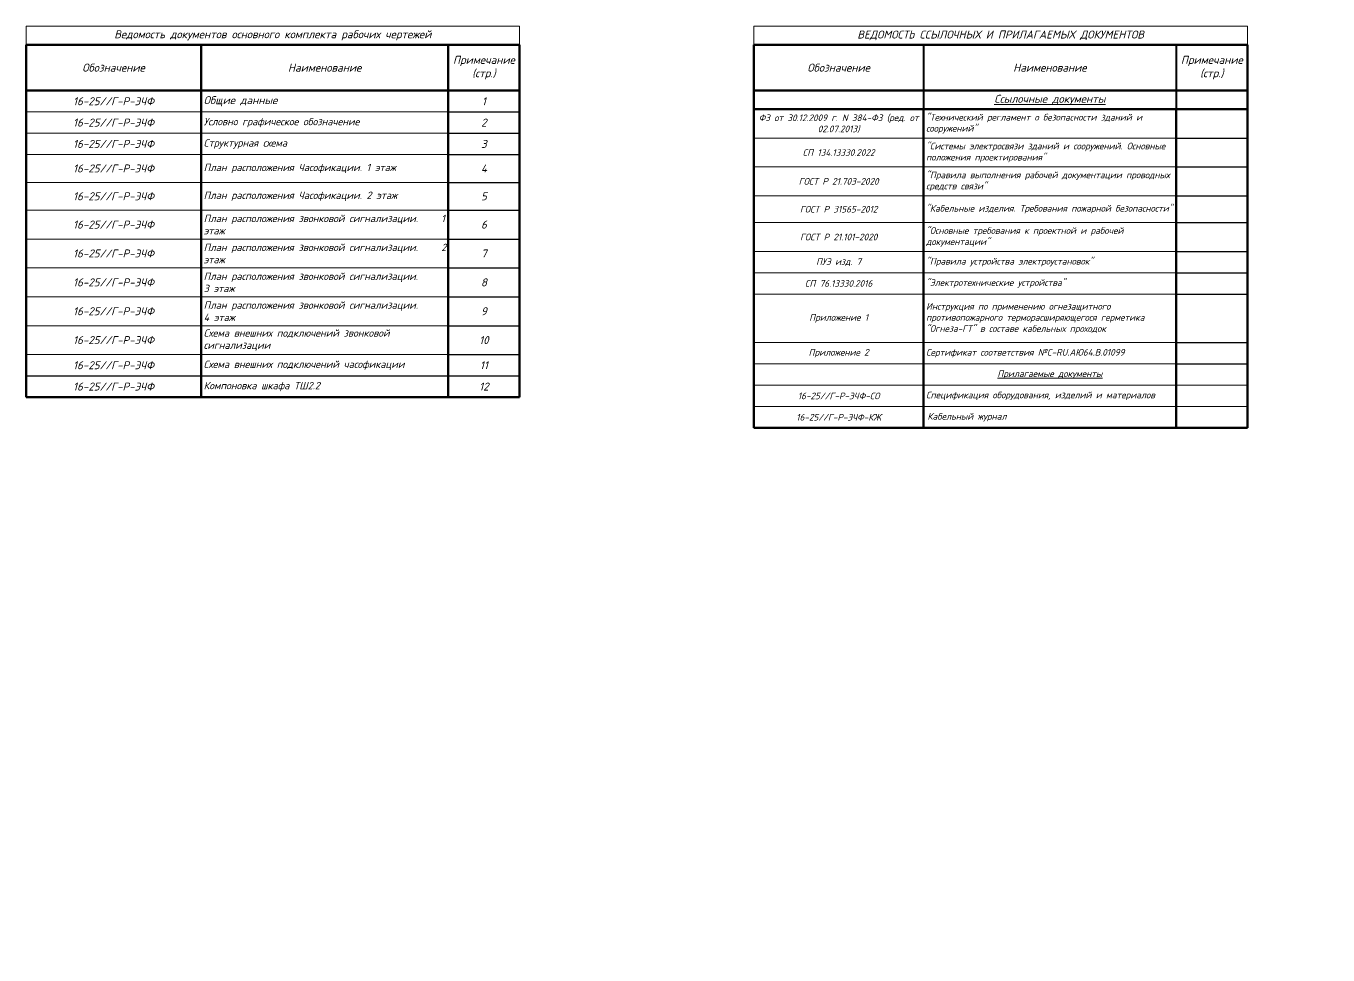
# Model space of a CAD drawing. Extents: x 69141456 to 70100388, y -33501327 to -33101377.
# Drawn here: x 69141456 to 69190259, y -33465963 to -33431134 of the extents above; entities that cross this region are included whole.
import ezdxf
from ezdxf import colors
from ezdxf.entities.mleader import LeaderData, LeaderLine
from ezdxf.math import Vec2, Vec3

# ---------------------------------------------------------------- set-up
doc = ezdxf.new("R2010")
doc.units = 0
doc.header["$LTSCALE"] = 100
doc.layers.get('Defpoints').update_dxf_attribs({"color": 42})
doc.layers.add('gss_.общий', color=7, linetype='Continuous', lineweight=20)
doc.layers.add('СС. Текст', color=7, linetype='Continuous')
doc.styles.add('ISOCPEUR', font='isocpeui.ttf', dxfattribs={"height": 250})

# ---------------------------------------------------------------- blocks, each defined once
blk = doc.blocks.new('*T72')
at = {"layer": 'Defpoints', "color": 8, "linetype": 'ByBlock', "lineweight": 0, "transparency": 16777216}
for p, q in [((0, 0), (18500, 0)), ((0, 0), (0, -700)), ((18500, 0), (18500, -700))]:
    blk.add_line(p, q, dxfattribs=at)
at = {"layer": 'gss_.общий', "color": 0, "linetype": 'ByBlock', "lineweight": 50, "transparency": 16777216}
for p, q in [((0, -700), (6559, -700)), ((0, -700), (0, -13918)), ((6559, -700), (6559, -13918)), ((15828, -700), (15828, -9069)), ((18500, -700), (18500, -13918)), ((0, -2420), (18500, -2420)), ((15828, -10152), (15828, -13918)), ((0, -13918), (18500, -13918))]:
    blk.add_line(p, q, dxfattribs=at)
at = {"layer": 'gss_.общий', "color": 0, "linetype": 'ByBlock', "lineweight": 60, "transparency": 16777216}
for p, q in [((6559, -700), (18500, -700)), ((15828, -9069), (15828, -10152))]:
    blk.add_line(p, q, dxfattribs=at)
at = {"layer": 'gss_.общий', "linetype": 'ByBlock', "lineweight": 20, "transparency": 16777216}
for p, q in [((0, -3220), (15828, -3220)), ((0, -4020), (15828, -4020)), ((0, -4820), (15828, -4820)), ((0, -5862), (15828, -5862)), ((0, -6903), (15828, -6903)), ((0, -7986), (15828, -7986)), ((0, -9069), (15828, -9069)), ((0, -10152), (15828, -10152)), ((0, -11235), (15828, -11235)), ((0, -12318), (15828, -12318))]:
    blk.add_line(p, q, dxfattribs=at)
at = {"layer": 'gss_.общий', "color": 0, "linetype": 'ByBlock', "lineweight": -2, "transparency": 16777216}
for p, q in [((15828, -3220), (18500, -3220)), ((15828, -4020), (18500, -4020)), ((15828, -4820), (18500, -4820)), ((15828, -5862), (18500, -5862)), ((15828, -6903), (18500, -6903)), ((15828, -7986), (18500, -7986)), ((15828, -9069), (18500, -9069)), ((15828, -10152), (18500, -10152)), ((15828, -11235), (18500, -11235)), ((15828, -12318), (18500, -12318)), ((0, -13118), (18500, -13118))]:
    blk.add_line(p, q, dxfattribs=at)
at = {"layer": 'gss_.общий', "color": 0, "lineweight": 20, "transparency": 16777216, "char_height": 300, "style": 'ISOCPEUR'}
for s, insert, width, attachment_point in [('{\\C256;Ведомость документов основного комплекта рабочих чертежей }', (9250, -350), 18200, 5), ('Обозначение', (3280, -1560), 6259.43, 5), ('Наименование', (11194, -1560), 8969, 5), ('Примечание\\P(стр.)', (17164, -1560), 2371.57, 5), ('16-25//Г-Р-ЭЧФ', (3280, -2820), 6359.43, 5), ('{\\fISOCPEUR|b0|i1|c204|p34;Общие данные}', (6659, -2820), 9069, 4), ('{\\C256;1}', (17164, -2820), 2371.57, 5), ('16-25//Г-Р-ЭЧФ', (3280, -3620), 6359.43, 5), ('{\\fISOCPEUR|b0|i1|c204|p34;\\H0.91667x;Условно графическое обозначение}', (6659, -3620), 9069, 4), ('{\\C256;2}', (17164, -3620), 2371.57, 5), ('16-25//Г-Р-ЭЧФ', (3280, -4420), 6359.43, 5), ('{\\fISOCPEUR|b0|i1|c204|p34;\\H0.91667x;Структурная схема}', (6659, -4420), 9069, 4), ('{\\C256;3}', (17164, -4420), 2371.57, 5), ('16-25//Г-Р-ЭЧФ', (3280, -5341), 6359.43, 5), ('{\\H0.91667x;План расположения Часофикации. 1 этаж}', (6659, -5341), 9069, 4), ('4', (17164, -5341), 2371.57, 5), ('16-25//Г-Р-ЭЧФ', (3280, -6383), 6359.43, 5), ('{\\H0.91667x;План расположения Часофикации. 2 этаж}', (6659, -6383), 9069, 4), ('5', (17164, -6383), 2371.57, 5), ('16-25//Г-Р-ЭЧФ', (3280, -7445), 6359.43, 5), ('{\\H0.91667x;План расположения звонковой сигнализации.     1 этаж}', (6659, -7445), 9069, 4), ('6', (17164, -7445), 2371.57, 5), ('{\\H0.91667x;План расположения звонковой сигнализации.     2 этаж}', (6659, -8528), 9069, 4), ('16-25//Г-Р-ЭЧФ', (3280, -8528), 6359.43, 5), ('7', (17164, -8528), 2371.57, 5), ('{\\H0.91667x;План расположения звонковой сигнализации.     3 этаж}', (6659, -9611), 9069, 4), ('16-25//Г-Р-ЭЧФ', (3280, -9611), 6359.43, 5), ('8', (17164, -9611), 2371.57, 5), ('16-25//Г-Р-ЭЧФ', (3280, -10694), 6359.43, 5), ('{\\H0.91667x;План расположения звонковой сигнализации.     4 этаж}', (6659, -10694), 9069, 4), ('9', (17164, -10694), 2371.57, 5), ('16-25//Г-Р-ЭЧФ', (3280, -11776), 6359.43, 5), ('{\\fISOCPEUR|b0|i1|c204|p34;\\H0.91667x;\\C256;Схема внешних подключений звонковой сигнализации}', (6659, -11776), 9069, 4), ('{\\C256;10}', (17164, -11776), 2371.57, 5), ('16-25//Г-Р-ЭЧФ', (3280, -12718), 6359.43, 5), ('{\\fISOCPEUR|b0|i1|c204|p34;\\H0.91667x;Схема внешних подключений часофикации}', (6659, -12718), 9069, 4), ('11', (17164, -12718), 2371.57, 5), ('16-25//Г-Р-ЭЧФ', (3280, -13518), 6359.43, 5), ('{\\H0.91667x;Компоновка шкафа ТШ2.2}', (6659, -13518), 9069, 4), ('12', (17164, -13518), 2371.57, 5)]:
    blk.add_mtext(s, dxfattribs=dict(at, insert=insert, width=width, attachment_point=attachment_point))
blk = doc.blocks.new('*T73')
at = {"layer": 'Defpoints', "color": 8, "linetype": 'ByBlock', "lineweight": 0, "transparency": 16777216}
for p, q in [((0, 0), (18500, 0)), ((0, 0), (0, -700)), ((18500, 0), (18500, -700))]:
    blk.add_line(p, q, dxfattribs=at)
at = {"layer": 'gss_.общий', "color": 0, "linetype": 'ByBlock', "lineweight": 50, "transparency": 16777216}
for p, q in [((0, -700), (6356, -700)), ((0, -700), (0, -15068)), ((18500, -700), (18500, -15068)), ((0, -2420), (18500, -2420)), ((0, -3120), (18500, -3120)), ((6356, -3120), (6356, -15068)), ((15835, -3120), (15835, -15068)), ((0, -15068), (18500, -15068))]:
    blk.add_line(p, q, dxfattribs=at)
at = {"layer": 'gss_.общий', "color": 0, "linetype": 'ByBlock', "lineweight": 60, "transparency": 16777216}
blk.add_line((6356, -700), (18500, -700), dxfattribs=at)
at = {"layer": 'gss_.общий', "color": 0, "linetype": 'ByBlock', "lineweight": 40, "transparency": 16777216}
for p, q in [((6356, -700), (6356, -3120)), ((15835, -700), (15835, -3120))]:
    blk.add_line(p, q, dxfattribs=at)
at = {"layer": 'gss_.общий', "linetype": 'ByBlock', "lineweight": 20, "transparency": 16777216}
for p, q in [((0, -4202), (15835, -4202)), ((0, -5283), (15835, -5283)), ((0, -6365), (15835, -6365)), ((0, -7371), (15835, -7371)), ((0, -8452), (15835, -8452)), ((0, -9252), (15835, -9252)), ((0, -10052), (15835, -10052)), ((0, -11868), (15835, -11868)), ((0, -12668), (15835, -12668)), ((0, -14268), (15835, -14268))]:
    blk.add_line(p, q, dxfattribs=at)
at = {"layer": 'gss_.общий', "color": 0, "linetype": 'ByBlock', "lineweight": -2, "transparency": 16777216}
for p, q in [((15835, -4202), (18500, -4202)), ((15835, -5283), (18500, -5283)), ((15835, -6365), (18500, -6365)), ((15835, -7371), (18500, -7371)), ((15835, -8452), (18500, -8452)), ((15835, -9252), (18500, -9252)), ((15835, -10052), (18500, -10052)), ((15835, -11868), (18500, -11868)), ((15835, -12668), (18500, -12668))]:
    blk.add_line(p, q, dxfattribs=at)
at = {"layer": 'gss_.общий', "color": 0, "linetype": 'ByBlock', "lineweight": 20, "transparency": 16777216}
for p, q in [((0, -13468), (18500, -13468)), ((15835, -14268), (18500, -14268))]:
    blk.add_line(p, q, dxfattribs=at)
at = {"layer": 'gss_.общий', "color": 0, "lineweight": 20, "transparency": 16777216, "style": 'ISOCPEUR'}
for s, insert, char_height, width, attachment_point in [('{\\C256;ВЕДОМОСТЬ ССЫЛОЧНЫХ И ПРИЛАГАЕМЫХ ДОКУМЕНТОВ}', (9250, -350), 300, 18200, 5), ('Обозначение', (3178, -1560), 300, 6055.88, 5), ('Наименование', (11095, -1560), 300, 9179.05, 5), ('Примечание\\P(стр.)', (17167, -1560), 300, 2365.06, 5), ('{\\L\\C256;Ссылочные документы}', (11095, -2770), 300, 9179.05, 5), ('{\\L\\C256;Прилагаемые документы}', (11095, -13068), 250, 9179.05, 5), ('{\\C256;Кабельный журнал}', (6506, -14668), 250, 9179.05, 4)]:
    blk.add_mtext(s, dxfattribs=dict(at, insert=insert, char_height=char_height, width=width, attachment_point=attachment_point))
at = {"layer": 'gss_.общий', "lineweight": 20, "transparency": 16777216, "char_height": 250, "style": 'ISOCPEUR'}
for s, insert, width, attachment_point in [('ФЗ от 30.12.2009 г. N 384-ФЗ (ред. от 02.07.2013)', (3178, -3661), 6155.88, 5), ('"Технический регламент о безопасности зданий и сооружений" ', (6456, -3661), 9279.05, 4), ('"Системы электросвязи зданий и сооружений. Основные положения проектирования"', (6456, -4743), 9279.05, 4), ('СП 134.13330.2022', (3178, -4743), 6155.88, 5), ('ГОСТ Р 21.703-2020', (3178, -5824), 6155.88, 5), ('"Правила выполнения рабочей документации проводных средств связи"', (6456, -5824), 9279.05, 4), ('ГОСТ Р 31565-2012', (3178, -6868), 6155.88, 5), ('"Кабельные изделия. Требования пожарной безопасности"', (6456, -6868), 9279.05, 4), ('ГОСТ Р 21.101-2020', (3178, -7911), 6155.88, 5), ('"Основные требования к проектной и рабочей документации"', (6456, -7911), 9279.05, 4), ('ПУЭ изд. 7', (3178, -8852), 6155.88, 5), ('"Правила устройства электроустановок"', (6456, -8852), 9279.05, 4), ('СП 76.13330.2016', (3178, -9652), 6155.88, 5), ('"Электротехнические устройства"', (6456, -9652), 9279.05, 4), ('Инструкция по применению огнезащитного противопожарного терморасширяющегося герметика "Огнеза-ГТ" в составе кабельных проходок', (6456, -10960), 9279.05, 4), ('Приложение 1', (3178, -10960), 6155.88, 5), ('Приложение 2', (3178, -12268), 6155.88, 5), ('Сертификат соответствия №C-RU.АЮ64.В.01099', (6456, -12268), 9279.05, 4), ('16-25//Г-Р-ЭЧФ-СО ', (3178, -13868), 6155.88, 5), ('Спецификация оборудования, изделий и материалов', (6456, -13868), 9279.05, 4), ('16-25//Г-Р-ЭЧФ-КЖ', (3178, -14668), 6155.88, 5)]:
    blk.add_mtext(s, dxfattribs=dict(at, insert=insert, width=width, attachment_point=attachment_point))

msp = doc.modelspace()

# ---------------------------------------------------------------- block references
for name, p in [('*T72', (69141455.5, -33431133.6)), ('*T73', (69168738.9, -33431133.6))]:
    msp.add_blockref(name, p)

# ---------------------------------------------------------------- leaders
at = {"layer": 'СС. Текст', "lineweight": 0}
ml = msp.add_multileader_mtext('Standard', dxfattribs=at)
ml.set_content('ЗС3.1', color=7, style='ISOCPEUR')
ml.set_leader_properties(color=256)
ml.build(insert=Vec2(0, 0))
ml.multileader.update_dxf_attribs({"text_left_attachment_type": 6, "text_right_attachment_type": 6, "dogleg_length": 0.1, "arrow_head_size": 0, "scale": 100})
ctx = ml.context
ctx.base_point, ctx.scale, ctx.char_height, ctx.arrow_head_size, ctx.landing_gap_size, ctx.plane_origin = Vec3(69301114.2, -33437527), 100, 250, 0, 0, Vec3(69300058.8, -33437945.5)
ctx.left_attachment, ctx.right_attachment, ctx.text_align_type = 6, 6, 1
notes = []
notes.append((ctx, [(1, (1, 1, 0), (69301929.2, -33437527), (-1, 0), 10, [(0, [(69302251.3, -33438076.4)], 0, [])])]))
ctx.mtext.insert, ctx.mtext.width, ctx.mtext.defined_height, ctx.mtext.alignment, ctx.mtext.flow_direction = Vec3(69301516.7, -33437227), 2756.185, 416.7, 2, 5
ml = msp.add_multileader_mtext('Standard', dxfattribs=at)
ml.set_content('ЗС2.3', color=7, style='ISOCPEUR')
ml.set_leader_properties(color=256)
ml.build(insert=Vec2(0, 0))
ml.multileader.update_dxf_attribs({"text_left_attachment_type": 6, "text_right_attachment_type": 6, "dogleg_length": 0.1, "arrow_head_size": 0, "scale": 100})
ctx = ml.context
ctx.base_point, ctx.scale, ctx.char_height, ctx.arrow_head_size, ctx.landing_gap_size, ctx.plane_origin = Vec3(69302494, -33446771.1), 100, 250, 0, 0, Vec3(69301478.9, -33447189.6)
ctx.left_attachment, ctx.right_attachment, ctx.text_align_type = 6, 6, 1
notes.append((ctx, [(1, (1, 1, 0), (69303349.3, -33446771.1), (-1, 0), 10, [(0, [(69304283.6, -33446543.9)], 0, [])])]))
ctx.mtext.insert, ctx.mtext.width, ctx.mtext.defined_height, ctx.mtext.alignment, ctx.mtext.flow_direction = Vec3(69302916.6, -33446471.1), 2756.185, 416.7, 2, 5
ml = msp.add_multileader_mtext('Standard', dxfattribs=at)
ml.set_content('ЗС2.2', color=7, style='ISOCPEUR')
ml.set_leader_properties(color=256)
ml.build(insert=Vec2(0, 0))
ml.multileader.update_dxf_attribs({"text_left_attachment_type": 6, "text_right_attachment_type": 6, "dogleg_length": 0.1, "arrow_head_size": 0, "scale": 100})
ctx = ml.context
ctx.base_point, ctx.scale, ctx.char_height, ctx.arrow_head_size, ctx.landing_gap_size, ctx.plane_origin = Vec3(69302493.8, -33447425.8), 100, 250, 0, 0, Vec3(69301478.9, -33447844.3)
ctx.left_attachment, ctx.right_attachment, ctx.text_align_type = 6, 6, 1
notes.append((ctx, [(1, (1, 1, 0), (69303349.3, -33447425.8), (-1, 0), 10, [(0, [(69303639.6, -33448151.8)], 0, [])])]))
ctx.mtext.insert, ctx.mtext.width, ctx.mtext.defined_height, ctx.mtext.alignment, ctx.mtext.flow_direction = Vec3(69302916.5, -33447125.8), 2756.185, 416.7, 2, 5
ml = msp.add_multileader_mtext('Standard', dxfattribs=at)
ml.set_content('ЗС2.1', color=7, style='ISOCPEUR')
ml.set_leader_properties(color=256)
ml.build(insert=Vec2(0, 0))
ml.multileader.update_dxf_attribs({"text_left_attachment_type": 6, "text_right_attachment_type": 6, "dogleg_length": 0.1, "arrow_head_size": 0, "scale": 100})
ctx = ml.context
ctx.base_point, ctx.scale, ctx.char_height, ctx.arrow_head_size, ctx.landing_gap_size, ctx.plane_origin = Vec3(69303148, -33449554.9), 100, 250, 0, 0, Vec3(69302092.6, -33449973.4)
ctx.left_attachment, ctx.right_attachment, ctx.text_align_type = 6, 6, 1
notes.append((ctx, [(1, (1, 1, 0), (69303962.9, -33449554.9), (-1, 0), 10, [(0, [(69304285.1, -33450104.3)], 0, [])])]))
ctx.mtext.insert, ctx.mtext.width, ctx.mtext.defined_height, ctx.mtext.alignment, ctx.mtext.flow_direction = Vec3(69303550.5, -33449254.9), 2756.185, 416.7, 2, 5
ml = msp.add_multileader_mtext('Standard', dxfattribs=at)
ml.set_content('ЗС1.3', color=7, style='ISOCPEUR')
ml.set_leader_properties(color=256)
ml.build(insert=Vec2(0, 0))
ml.multileader.update_dxf_attribs({"text_left_attachment_type": 6, "text_right_attachment_type": 6, "dogleg_length": 0.1, "arrow_head_size": 0, "scale": 100})
ctx = ml.context
ctx.base_point, ctx.scale, ctx.char_height, ctx.arrow_head_size, ctx.landing_gap_size, ctx.plane_origin = Vec3(69320525.9, -33456090.9), 100, 250, 0, 0, Vec3(69319458.9, -33456509.4)
ctx.left_attachment, ctx.right_attachment, ctx.text_align_type = 6, 6, 1
notes.append((ctx, [(1, (1, 1, 0), (69321329.3, -33456090.9), (-1, 0), 10, [(0, [(69322029.1, -33456854.1)], 0, [])])]))
ctx.mtext.insert, ctx.mtext.width, ctx.mtext.defined_height, ctx.mtext.alignment, ctx.mtext.flow_direction = Vec3(69320922.6, -33455790.9), 2756.185, 416.7, 2, 5
ml = msp.add_multileader_mtext('Standard', dxfattribs=at)
ml.set_content('ЗС1.4', color=7, style='ISOCPEUR')
ml.set_leader_properties(color=256)
ml.build(insert=Vec2(0, 0))
ml.multileader.update_dxf_attribs({"text_left_attachment_type": 6, "text_right_attachment_type": 6, "dogleg_length": 0.1, "arrow_head_size": 0, "scale": 100})
ctx = ml.context
ctx.base_point, ctx.scale, ctx.char_height, ctx.arrow_head_size, ctx.landing_gap_size, ctx.plane_origin = Vec3(69322090.5, -33456090.9), 100, 250, 0, 0, Vec3(69321014.1, -33456509.4)
ctx.left_attachment, ctx.right_attachment, ctx.text_align_type = 6, 6, 1
notes.append((ctx, [(1, (1, 1, 0), (69322884.4, -33456090.9), (-1, 0), 10, [(0, [(69323584.3, -33456854.1)], 0, [])])]))
ctx.mtext.insert, ctx.mtext.width, ctx.mtext.defined_height, ctx.mtext.alignment, ctx.mtext.flow_direction = Vec3(69322482.5, -33455790.9), 2756.185, 416.7, 2, 5
ml = msp.add_multileader_mtext('Standard', dxfattribs=at)
ml.set_content('ЗС1.2', color=7, style='ISOCPEUR')
ml.set_leader_properties(color=256)
ml.build(insert=Vec2(0, 0))
ml.multileader.update_dxf_attribs({"text_left_attachment_type": 6, "text_right_attachment_type": 6, "dogleg_length": 0.1, "arrow_head_size": 0, "scale": 100})
ctx = ml.context
ctx.base_point, ctx.scale, ctx.char_height, ctx.arrow_head_size, ctx.landing_gap_size, ctx.plane_origin = Vec3(69320525.7, -33458851.9), 100, 250, 0, 0, Vec3(69319458.9, -33459270.4)
ctx.left_attachment, ctx.right_attachment, ctx.text_align_type = 6, 6, 1
notes.append((ctx, [(1, (1, 1, 0), (69321329.3, -33458851.9), (-1, 0), 10, [(0, [(69322553.3, -33458405.5)], 0, [])])]))
ctx.mtext.insert, ctx.mtext.width, ctx.mtext.defined_height, ctx.mtext.alignment, ctx.mtext.flow_direction = Vec3(69320922.5, -33458551.9), 2756.185, 416.7, 2, 5
ml = msp.add_multileader_mtext('Standard', dxfattribs=at)
ml.set_content('ЗС1.1', color=7, style='ISOCPEUR')
ml.set_leader_properties(color=256)
ml.build(insert=Vec2(0, 0))
ml.multileader.update_dxf_attribs({"text_left_attachment_type": 6, "text_right_attachment_type": 6, "dogleg_length": 0.1, "arrow_head_size": 0, "scale": 100})
ctx = ml.context
ctx.base_point, ctx.scale, ctx.char_height, ctx.arrow_head_size, ctx.landing_gap_size, ctx.plane_origin = Vec3(69317434.9, -33465935.3), 100, 250, 0, 0, Vec3(69316327.6, -33466353.8)
ctx.left_attachment, ctx.right_attachment, ctx.text_align_type = 6, 6, 1
notes.append((ctx, [(1, (1, 1, 0), (69318198, -33465935.3), (-1, 0), 10, [(0, [(69318629.4, -33465488.9)], 0, [])])]))
ctx.mtext.insert, ctx.mtext.width, ctx.mtext.defined_height, ctx.mtext.alignment, ctx.mtext.flow_direction = Vec3(69317811.4, -33465635.3), 2756.185, 416.7, 2, 5
for ctx, leaders in notes:
    for number, flags, end, landing, length, lines in leaders:
        leader = LeaderData()
        leader.index, (leader.has_last_leader_line, leader.has_dogleg_vector, leader.attachment_direction) = number, flags
        leader.last_leader_point, leader.dogleg_vector, leader.dogleg_length = Vec3(end), Vec3(landing), length
        for number, points, colour, breaks in lines:
            line = LeaderLine()
            line.index, line.vertices, line.color, line.breaks = number, Vec3.list(points), colors.encode_raw_color(colour), breaks
            leader.lines.append(line)
        ctx.leaders.append(leader)

doc.saveas('drawing.dxf')
